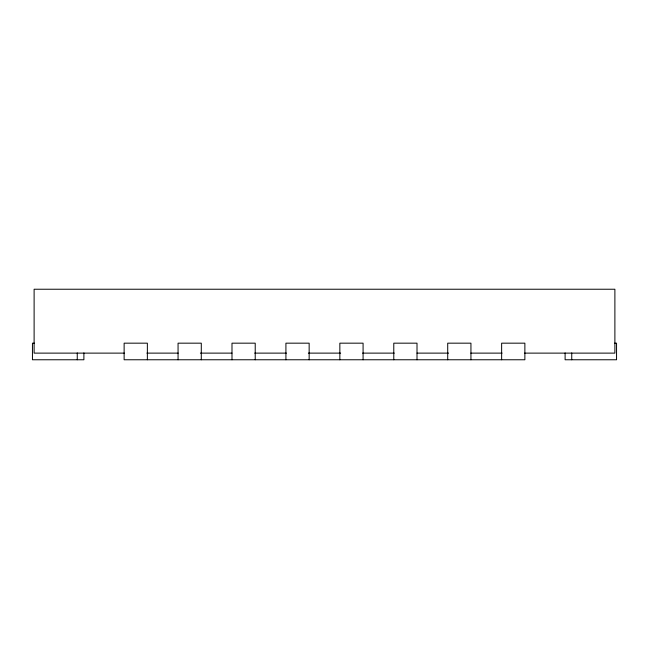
<?xml version="1.0" encoding="UTF-8"?>
<svg xmlns="http://www.w3.org/2000/svg" width="649" height="649" viewBox="0 0 649 649"><rect width="100%" height="100%" fill="white"/><g stroke="black" fill="none" stroke-linecap="round" stroke-linejoin="round"><path stroke-width="0.97" d="M34.438 343.167L32.45 343.167L32.45 359.765L83.891 359.765L83.891 352.926M614.562 343.167L616.55 343.167L616.55 359.765L565.109 359.765L565.109 352.926M124.357 353.121L34.113 353.121L34.113 289.235L614.887 289.235L614.887 353.121L524.643 353.121M146.901 353.121L178.183 353.121M200.387 353.121L231.993 353.121M254.716 353.121L286.428 353.121M308.356 353.121L340.644 353.121M362.572 353.121L394.284 353.121M417.007 353.121L448.613 353.121M470.817 353.121L502.099 353.121M571.745 352.926L571.745 359.765M501.636 359.765L501.636 343.167L524.871 343.167L524.871 359.765L124.129 359.765L124.129 343.167L147.364 343.167L147.364 359.765M470.939 359.765L470.939 343.167L447.713 343.167L447.713 359.765M417.007 359.765L417.007 343.167L393.781 343.167L393.781 359.765M363.083 359.765L363.083 343.167L339.849 343.167L339.849 359.765M309.151 359.765L309.151 343.167L285.917 343.167L285.917 359.765M255.219 359.765L255.219 343.167L231.993 343.167L231.993 359.765M201.287 359.765L201.295 343.167L178.061 343.167L178.061 359.765M77.255 352.926L77.255 359.765"/></g></svg>
